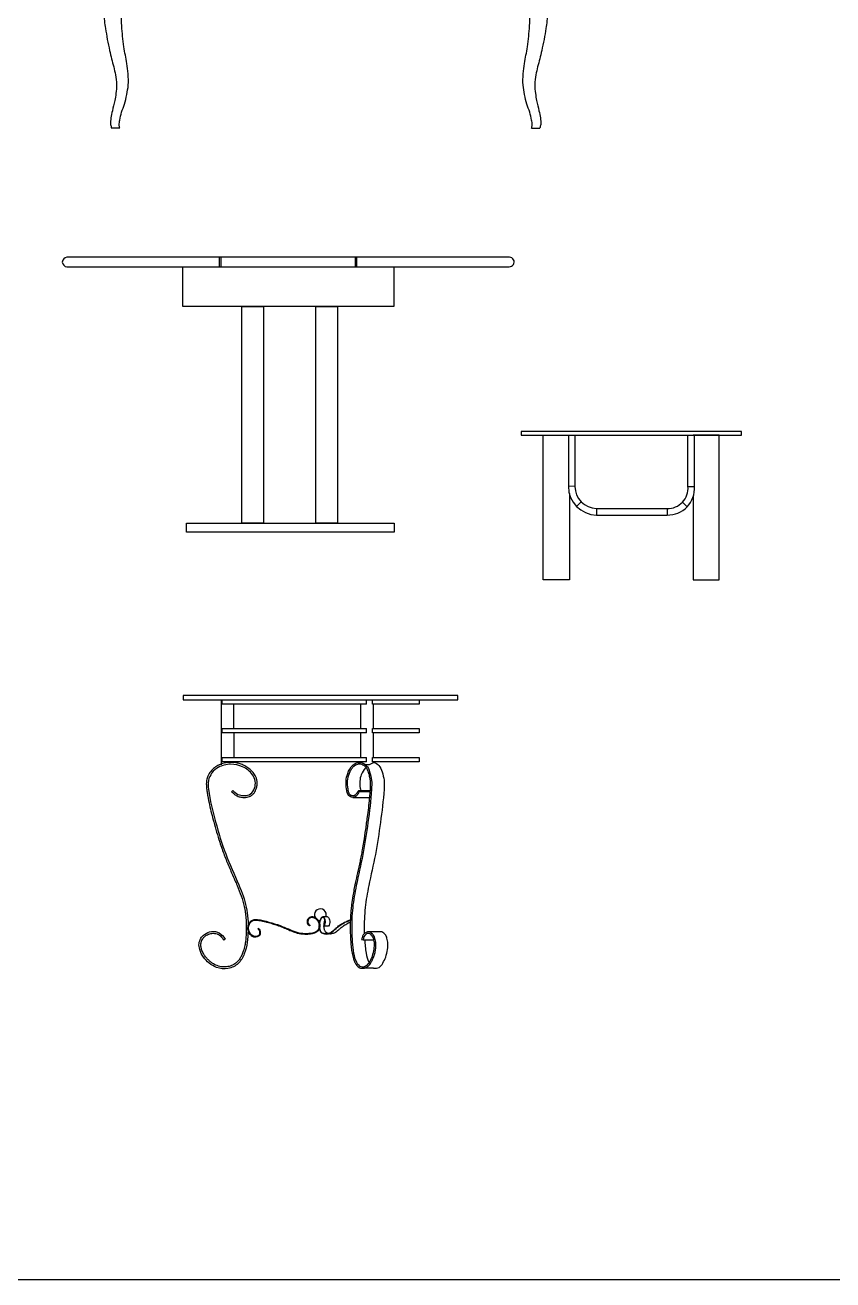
# Model space of a CAD drawing. Extents: x -42728 to 99010, y -18674 to 47645.
# Drawn here: x 82951 to 85186, y 31852 to 35324 of the extents above; entities that cross this region are included whole.
import ezdxf

# ---------------------------------------------------------------- set-up
doc = ezdxf.new("R2010")
doc.units = 0
doc.header["$LTSCALE"] = 100
doc.header["$MEASUREMENT"] = 0
doc.layers.get('0').update_dxf_attribs({"linetype": 'CONTINUOUS'})
doc.layers.add('PUB_TEXT', color=7, linetype='CONTINUOUS')

# ---------------------------------------------------------------- blocks, each defined once
blk = doc.blocks.new('ETA00025')
for p, q in [((105.9, 564.7), (105.9, 742.9)), ((140.3, 664.7), (140.3, 732.7)), ((492.1, 664.7), (492.1, 732.7)), ((507.9, 732.7), (507.9, 744.7)), ((524.3, 732.7), (524.3, 744.7)), ((527.1, 664.7), (527.1, 732.7)), ((507.9, 652.7), (507.9, 664.7)), ((524.3, 652.7), (524.3, 664.7)), ((140.3, 652.7), (140.3, 584.7)), ((491.9, 584.7), (491.9, 652.7)), ((527.1, 584.7), (527.1, 652.7)), ((491.9, 572.7), (491.9, 571)), ((507.9, 572.7), (507.9, 584.7)), ((524.3, 572.7), (524.3, 584.7)), ((527.1, 572.7), (527.1, 570.9)), ((137.3, 493.9), (133.9, 490.2)), ((485.5, 493.9), (517.3, 493.9)), ((485.5, 493.9), (487.5, 490.7)), ((487.5, 490.7), (517, 490.7)), ((469.3, 474.4), (515.7, 474.4)), ((400.1, 143.9), (388.1, 143.9)), ((351.3, 120.1), (350.3, 118.7)), ((390.1, 118.5), (389.8, 119.8)), ((402.3, 118.5), (390.1, 118.5)), ((116.7, 82.5), (112.7, 79.5)), ((406.3, 96.5), (394.3, 96.5)), ((494.1, 81.3), (498.1, 80.3)), ((498.1, 80.3), (528, 80.3)), ((550.6, 102.3), (512.6, 102.3)), ((526.7, 1.5), (495.9, 1.5))]:
    blk.add_line(p, q)
blk.add_lwpolyline([(0.7, 744.7), (760.7, 744.7), (760.7, 756.7), (0.7, 756.7)], close=True)
for points in [[(507.9, 732.7), (108.5, 732.7), (108.5, 744.7), (652.9, 744.7), (652.9, 732.7), (524.3, 732.7)], [(507.9, 652.7), (108.5, 652.7), (108.5, 664.7), (507.9, 664.7)], [(524.3, 664.7), (652.9, 664.7), (652.9, 652.7), (524.3, 652.7)], [(507.9, 572.7), (108.5, 572.7), (108.5, 584.7), (507.9, 584.7)], [(524.3, 584.7), (652.9, 584.7), (652.9, 572.7), (524.3, 572.7)]]:
    blk.add_lwpolyline(points)
for centre, radius, start, end in [((509.6, 594.9), 29.7, 259.1108, 306.1287), ((403.9, 112.8), 13.9, 203.2415, 276.4951)]:
    blk.add_arc(centre, radius, start, end)
blk.add_ellipse((379.9, 149.7), major_axis=(0, -16.2), ratio=1, start_param=1.204645, end_param=6.18365)
for points in [[(137.3, 493.9), (151.9, 482.9), (169.3, 479.5), (186.5, 483.9), (197.7, 499.9), (199.7, 519.1), (191.9, 537.3), (164.7, 559.1), (131.5, 566.3), (97.5, 557.5), (79.7, 542.1), (70.1, 520.9), (70.5, 497.1), (90.1, 406.5), (118.1, 318.1), (154.3, 232.3), (174.9, 170.5), (179.9, 106.1), (169.3, 41.5), (152.3, 14.7), (124.3, 1.1), (92.7, 4.1), (72.3, 15.9), (56.5, 32.7), (46.1, 53.7), (44.3, 70.5), (49.3, 84.5), (59.1, 95.3), (78.9, 103.1), (100.1, 99.7), (116.7, 82.5)], [(487.5, 490.7), (479.3, 478.3), (469.5, 474.5), (458.7, 479.7), (452.3, 498.1), (451.1, 519.7), (455.5, 540.3), (469.9, 563.7), (487.7, 571.3), (507.1, 562.9), (516.3, 545.1), (521.5, 522.1), (521.5, 496.5), (511.5, 405.1), (497.5, 316.3), (479.3, 230.5), (469.3, 169.7), (466.7, 106.3), (471.9, 43.3), (479.7, 18.5), (492.5, 6.1), (507.1, 8.9), (516.5, 19.7), (523.9, 35.5), (528.7, 55.1), (529.5, 69.9), (527.5, 81.9), (523.1, 91.1), (514.5, 98.1), (505.3, 95.3), (498.1, 80.3)], [(504.9, 556.7), (492.9, 537.3), (489.1, 519.1), (490.1, 499.9), (492.1, 493.9)], [(207.7, 112.7), (212.1, 106.9), (213.5, 100.1), (211.7, 93.1), (205.1, 88.5), (197.7, 87.7), (190.5, 90.9), (182.3, 100.9), (179.5, 113.5), (182.9, 126.1), (188.7, 132.9), (196.7, 136.5), (205.7, 136.5), (237.7, 129.5), (268.7, 119.7), (298.9, 107.1), (320.1, 99.9), (342.3, 98.1), (364.3, 101.7), (373.1, 107.3), (377.3, 116.1), (376.3, 125.9), (372.5, 133.1), (367.1, 138.3), (360.1, 141.5), (355.1, 142.1), (350.7, 140.7), (347.5, 137.7), (345.1, 131.5), (346.1, 125.1), (351.3, 120.1)], [(400.1, 143.9), (402.7, 142.1), (404.5, 138.7), (405.9, 131.7), (405.3, 124.3), (402.3, 118.5)], [(526.7, 1.5), (542.5, 4.1), (552.7, 15.9), (560.7, 32.7), (565.9, 53.7), (566.7, 70.5), (564.3, 84.5), (559.3, 95.3), (550.6, 102.3)]]:
    blk.add_spline(points, degree=3)
for points, knots in [([(133.9, 490.2), (134.4, 489.8), (134.8, 489.3), (136.2, 488.1), (137.2, 487.2), (140.1, 484.7), (142, 483.1), (145.2, 480.9), (146.2, 480.3), (148.1, 479.2), (148.9, 478.8), (151.4, 477.6), (153.1, 476.9), (156.5, 475.9), (158.3, 475.5), (161.9, 474.9), (163.6, 474.7), (166.6, 474.5), (167.7, 474.5), (169.8, 474.5), (170.8, 474.5), (172.7, 474.6), (173.7, 474.7), (176.6, 475), (178.6, 475.3), (182.5, 476.4), (184.4, 477), (187.2, 478.4), (188.2, 479), (190, 480.1), (190.8, 480.8), (192.4, 482), (193.1, 482.7), (195.6, 485.3), (197.1, 487.3), (199.7, 491.6), (200.8, 493.8), (202.3, 497.6), (202.8, 499.2), (203.8, 502.3), (204.1, 503.9), (205, 508.7), (205.3, 512), (205.1, 516.6), (205, 517.9), (204.6, 520.7), (204.3, 522.1), (203.6, 524.8), (203.2, 526.1), (201.8, 530.1), (200.6, 532.6), (198.2, 537), (197, 538.9), (194.4, 542.4), (193.1, 544.2), (188.7, 549), (185.5, 552), (178.6, 557.2), (175, 559.5), (167.8, 563.3), (164.3, 564.9), (157.1, 567.5), (153.4, 568.6), (145.1, 570.4), (140.4, 571), (128.3, 571.6), (120.9, 570.9), (108.9, 568), (104.2, 566.4), (95.2, 562.2), (91, 559.6), (83.3, 553.6), (79.7, 550.2), (73.5, 542.4), (70.9, 538.1), (68, 531.6), (67.2, 529.6), (66, 525.7), (65.5, 523.6), (64.8, 519.6), (64.6, 517.5), (64.2, 511.1), (64.4, 506.7), (65.1, 500.3), (65.3, 498.2), (65.8, 494.1), (66.1, 492.1), (67, 486), (67.6, 481.9), (69.7, 469.8), (71.3, 461.8), (76.5, 438), (80.6, 422.3), (87.4, 397.3), (90, 387.9), (95.5, 369.2), (98.4, 359.9), (103.5, 344.2), (105.6, 337.9), (109.8, 326), (111.8, 320.4), (116.1, 309.4), (118.3, 303.9), (125, 287.5), (129.7, 276.7), (137.4, 258.9), (140.5, 251.9), (145.6, 240.1), (147.6, 235.3), (153.6, 221), (157.4, 211.4), (164.2, 192), (167.1, 182.3), (170, 169.5), (170.6, 166.5), (171.7, 160.5), (172.2, 157.5), (173.4, 148.4), (174, 142.2), (174.7, 131.2), (174.9, 126.2), (175, 117.2), (175, 113.2), (174.9, 106.4), (174.8, 103.7), (174.7, 98.2), (174.5, 95.4), (174, 87.3), (173.6, 81.9), (172.3, 72.7), (171.7, 68.8), (169.8, 59.6), (168.5, 54.3), (166.1, 47.2), (165.4, 45.3), (163.2, 39.7), (161.6, 36.1), (157.8, 29.2), (155.7, 25.9), (151.8, 21.3), (150.3, 19.7), (147, 16.7), (145.3, 15.3), (139.5, 11.4), (135.1, 9.3), (128.3, 7.1), (126, 6.5), (118.8, 5.2), (113.7, 5), (103.7, 6), (98.8, 7.2), (89.4, 10.7), (85, 13.1), (78.2, 17.6), (75.8, 19.5), (71.2, 23.5), (69, 25.6), (64.7, 30.3), (62.6, 32.9), (59, 37.9), (57.6, 40.2), (55.2, 44.5), (54.2, 46.4), (52.6, 50.2), (52, 51.9), (50.9, 55.2), (50.5, 56.7), (49.8, 59.7), (49.5, 61.2), (49.2, 64.3), (49.1, 65.8), (49.2, 68.1), (49.2, 68.9), (49.5, 71), (49.7, 72.4), (50.4, 75), (50.9, 76.3), (52.2, 79.4), (53.2, 81.3), (55.7, 85.1), (57.3, 87), (60.4, 89.9), (61.7, 91), (64.5, 92.9), (65.9, 93.8), (69.5, 95.5), (71.5, 96.3), (75.5, 97.4), (77.4, 97.8), (81.9, 98.4), (84.6, 98.5), (89.8, 98), (92.3, 97.5), (95.3, 96.4), (96.1, 96.1), (97.6, 95.4), (98.3, 95), (99.7, 94.1), (100.3, 93.6), (102.5, 91.9), (104, 90.5), (106.8, 87.3), (108.2, 85.6), (110.6, 82.4), (111.6, 81), (112.7, 79.5)], [0, 0, 0, 0, 1.819156, 1.819156, 5.457468, 5.457468, 12.543558, 12.543558, 15.818567, 15.818567, 18.211529, 18.211529, 22.997454, 22.997454, 27.783379, 27.783379, 32.498644, 32.498644, 35.539373, 35.539373, 38.084989, 38.084989, 40.630605, 40.630605, 45.721837, 45.721837, 50.813069, 50.813069, 53.587376, 53.587376, 56.090177, 56.090177, 58.592978, 58.592978, 64.944679, 64.944679, 71.296379, 71.296379, 75.600793, 75.600793, 79.905207, 79.905207, 88.514035, 88.514035, 92.06411, 92.06411, 95.785299, 95.785299, 99.506487, 99.506487, 106.948864, 106.948864, 112.916066, 112.916066, 118.883269, 118.883269, 130.817673, 130.817673, 142.752077, 142.752077, 153.446292, 153.446292, 164.140506, 164.140506, 177.343289, 177.343289, 197.862255, 197.862255, 211.571958, 211.571958, 225.081535, 225.081535, 238.591112, 238.591112, 252.100689, 252.100689, 257.743039, 257.743039, 263.328872, 263.328872, 268.914706, 268.914706, 281.183743, 281.183743, 287.238881, 287.238881, 293.29402, 293.29402, 305.404298, 305.404298, 329.624853, 329.624853, 378.065963, 378.065963, 407.190567, 407.190567, 436.315171, 436.315171, 456.258996, 456.258996, 473.887545, 473.887545, 491.516095, 491.516095, 526.773194, 526.773194, 549.735173, 549.735173, 565.289342, 565.289342, 596.397679, 596.397679, 627.506017, 627.506017, 636.906754, 636.906754, 646.307491, 646.307491, 665.108966, 665.108966, 680.088371, 680.088371, 692.299329, 692.299329, 700.556787, 700.556787, 708.814245, 708.814245, 725.32916, 725.32916, 737.349276, 737.349276, 754.35028, 754.35028, 760.565049, 760.565049, 772.994586, 772.994586, 785.424123, 785.424123, 792.7977, 792.7977, 800.171276, 800.171276, 815.798478, 815.798478, 823.282299, 823.282299, 839.507955, 839.507955, 855.733612, 855.733612, 871.959268, 871.959268, 881.643705, 881.643705, 891.328142, 891.328142, 901.995095, 901.995095, 910.697938, 910.697938, 917.749068, 917.749068, 923.724157, 923.724157, 928.839459, 928.839459, 933.954761, 933.954761, 939.114457, 939.114457, 942.086814, 942.086814, 946.830277, 946.830277, 951.573741, 951.573741, 958.649786, 958.649786, 967.149401, 967.149401, 973.025575, 973.025575, 978.901749, 978.901749, 986.43124, 986.43124, 992.76607, 992.76607, 1001.47742, 1001.47742, 1010.188771, 1010.188771, 1013.186013, 1013.186013, 1016.307257, 1016.307257, 1019.428501, 1019.428501, 1026.344836, 1026.344836, 1033.26117, 1033.26117, 1038.382739, 1038.382739, 1038.382739, 1038.382739]), ([(485.5, 493.9), (485.3, 493.3), (485, 492.8), (482.5, 489.8), (482, 488.7), (480.8, 486.5), (480.1, 485.3), (478.6, 483.2), (477.7, 482.3), (476.1, 480.9), (475.3, 480.4), (473.6, 479.4), (472.7, 479.1), (471.4, 478.8), (470.9, 478.7), (470.2, 478.6), (469.9, 478.6), (469.2, 478.6), (468.9, 478.6), (468, 478.8), (467.3, 478.9), (466, 479.4), (465.3, 479.7), (464, 480.5), (463.4, 480.9), (462.5, 481.7), (462.1, 482.1), (461.1, 483.1), (460.6, 483.9), (459.5, 485.6), (459.1, 486.6), (458.3, 488.6), (458, 489.7), (457.3, 492.7), (456.9, 494.7), (456.6, 497.5), (456.5, 498.1), (456.3, 499.5), (456.2, 500.1), (456, 502.1), (455.8, 503.4), (455.4, 507.3), (455.2, 509.8), (455.1, 514.4), (455.1, 516.4), (455.2, 519.7), (455.3, 521), (455.6, 523.6), (455.8, 524.8), (456.5, 528.7), (457.1, 531.2), (458.2, 535.4), (458.7, 536.9), (459.9, 540.3), (460.5, 542.1), (462, 545.5), (462.8, 547.2), (465, 551.5), (466.6, 554), (469.5, 557.5), (470.6, 558.7), (472.8, 560.8), (473.9, 561.7), (476.1, 563.3), (477.3, 564), (480.2, 565.5), (481.9, 566.2), (484.6, 566.9), (485.5, 567), (487.3, 567.2), (488.1, 567.2), (489.8, 567.1), (490.6, 567.1), (493.4, 566.6), (495.4, 565.9), (499.2, 564.1), (501, 562.9), (503.1, 561.1), (503.6, 560.6), (505, 559.2), (505.9, 558.1), (507.4, 555.8), (508.1, 554.6), (510, 550.8), (511.1, 547.9), (512.4, 544), (512.7, 543.1), (513.3, 541.2), (513.5, 540.2), (514.4, 537.4), (514.9, 535.5), (516.2, 529.9), (516.9, 526.1), (517.6, 520.8), (517.7, 519.3), (517.9, 516.2), (517.9, 514.7), (518, 510), (517.9, 506.8), (517.7, 501.5), (517.6, 499.3), (517.2, 492.8), (516.9, 488.5), (516.2, 479.9), (515.8, 475.6), (514.6, 462.7), (513.7, 454.1), (511.7, 437.3), (510.6, 428.9), (508.7, 414.8), (507.9, 409), (506.3, 397.3), (505.5, 391.5), (503, 374.1), (501.3, 362.4), (498.3, 343.7), (497.1, 336.5), (494.8, 324), (493.8, 318.7), (491.8, 308.2), (490.7, 302.9), (487.4, 287), (485.1, 276.5), (480.6, 256.3), (478.5, 246.6), (474.1, 225.4), (471.7, 213.7), (468.4, 194), (467.1, 185.8), (465.5, 172.4), (464.9, 167.1), (464, 156.5), (463.6, 151.2), (462.8, 134), (462.5, 123.3), (462.6, 109.6), (462.6, 105.2), (462.8, 96.6), (463, 92.2), (463.6, 79.2), (464.2, 70.5), (465.4, 59.6), (465.7, 57.2), (466.3, 52.4), (466.7, 50), (467.3, 46), (467.6, 44.5), (468.3, 40.4), (468.8, 37.9), (469.9, 32.8), (470.6, 30.2), (472, 25.9), (472.6, 24.1), (474, 20.8), (474.7, 19.3), (475.9, 16.8), (476.5, 15.9), (477.7, 13.9), (478.3, 12.9), (480, 10.4), (481.2, 8.9), (484, 6.2), (485.5, 5), (487.9, 3.5), (488.7, 3.1), (490.1, 2.5), (490.8, 2.3), (492.8, 1.8), (494.3, 1.5), (497.2, 1.5), (498.6, 1.6), (501.5, 2.1), (502.9, 2.4), (505.5, 3.4), (506.8, 4), (508.8, 5.1), (509.6, 5.6), (511.1, 6.7), (511.9, 7.3), (514.1, 9.3), (515.5, 10.9), (517.9, 14.1), (518.9, 15.7), (520.4, 18.2), (520.9, 19.1), (521.9, 20.9), (522.4, 21.8), (523.8, 24.6), (524.7, 26.4), (527.1, 32), (528.5, 35.9), (530.8, 43.7), (531.7, 47.7), (532.7, 53.7), (533, 55.6), (533.4, 59.5), (533.6, 61.4), (533.7, 65.6), (533.7, 67.8), (533.5, 72.7), (533.2, 75.3), (532.3, 80.3), (531.7, 82.7), (530, 87.3), (528.9, 89.6), (527.2, 92.3), (526.9, 92.9), (525.8, 94.5), (525, 95.6), (523.1, 97.7), (522.1, 98.7), (520.1, 100.2), (519.2, 100.7), (517.6, 101.5), (517, 101.7), (516, 102), (515.7, 102.1), (514.5, 102.3), (513.7, 102.3), (512.2, 102.3), (511.5, 102.3), (509.4, 101.9), (508.1, 101.5), (505.7, 100.5), (504.6, 99.8), (502.9, 98.6), (502.2, 98.1), (501.1, 97), (500.5, 96.4), (499.1, 94.6), (498.3, 93.4), (497, 90.8), (496.5, 89.5), (495.6, 86.9), (495.2, 85.6), (494.6, 83.3), (494.4, 82.3), (494.1, 81.3)], [0, 0, 0, 0, 1.78459, 1.78459, 5.353769, 5.353769, 10.013551, 10.013551, 14.673333, 14.673333, 18.378868, 18.378868, 22.084403, 22.084403, 24.037496, 24.037496, 25.447858, 25.447858, 26.85822, 26.85822, 29.678943, 29.678943, 32.499667, 32.499667, 35.401021, 35.401021, 37.279245, 37.279245, 41.113321, 41.113321, 44.947398, 44.947398, 48.781474, 48.781474, 55.04305, 55.04305, 57.021647, 57.021647, 59.000243, 59.000243, 62.957435, 62.957435, 70.87182, 70.87182, 77.458869, 77.458869, 81.580949, 81.580949, 85.703028, 85.703028, 93.947187, 93.947187, 99.047209, 99.047209, 104.906031, 104.906031, 110.764853, 110.764853, 120.282529, 120.282529, 125.791161, 125.791161, 130.325364, 130.325364, 134.859567, 134.859567, 141.359814, 141.359814, 144.707159, 144.707159, 147.714606, 147.714606, 150.722054, 150.722054, 157.867644, 157.867644, 165.013233, 165.013233, 167.38851, 167.38851, 172.139064, 172.139064, 176.889617, 176.889617, 186.347844, 186.347844, 189.355972, 189.355972, 192.364101, 192.364101, 198.380359, 198.380359, 210.412874, 210.412874, 215.265924, 215.265924, 220.118973, 220.118973, 229.825072, 229.825072, 236.321456, 236.321456, 249.314224, 249.314224, 262.306991, 262.306991, 288.292527, 288.292527, 313.541494, 313.541494, 331.197761, 331.197761, 348.854027, 348.854027, 384.16656, 384.16656, 406.024292, 406.024292, 422.269318, 422.269318, 438.514344, 438.514344, 471.004396, 471.004396, 500.579079, 500.579079, 535.906116, 535.906116, 560.346849, 560.346849, 576.204116, 576.204116, 592.061383, 592.061383, 623.775918, 623.775918, 636.628125, 636.628125, 649.480332, 649.480332, 675.184746, 675.184746, 682.210895, 682.210895, 689.567388, 689.567388, 694.22617, 694.22617, 701.845348, 701.845348, 709.464526, 709.464526, 714.807957, 714.807957, 719.257426, 719.257426, 722.219646, 722.219646, 725.181866, 725.181866, 729.947876, 729.947876, 734.713886, 734.713886, 736.844629, 736.844629, 738.345919, 738.345919, 741.781205, 741.781205, 745.21649, 745.21649, 748.651775, 748.651775, 751.958252, 751.958252, 754.260334, 754.260334, 756.562416, 756.562416, 761.911669, 761.911669, 767.260922, 767.260922, 770.196684, 770.196684, 773.132446, 773.132446, 779.00397, 779.00397, 790.747018, 790.747018, 802.490067, 802.490067, 808.105235, 808.105235, 813.720403, 813.720403, 820.01445, 820.01445, 827.251214, 827.251214, 833.985383, 833.985383, 840.719553, 840.719553, 842.385276, 842.385276, 845.716723, 845.716723, 849.048169, 849.048169, 851.358769, 851.358769, 852.676203, 852.676203, 853.46387, 853.46387, 855.039205, 855.039205, 856.61454, 856.61454, 859.486055, 859.486055, 862.357569, 862.357569, 864.209902, 864.209902, 866.062235, 866.062235, 869.643278, 869.643278, 873.224321, 873.224321, 876.805364, 876.805364, 879.725225, 879.725225, 879.725225, 879.725225]), ([(527.1, 570.9), (532.6, 569.8), (544.4, 563.3), (551.7, 544), (557.4, 521.6), (555.3, 474.2), (546.4, 405.8), (533.6, 316.7), (515, 239.2), (502.3, 169.2), (500.9, 124.6), (501.4, 100.4), (501.5, 97.4)], [151.116856, 151.116856, 151.116856, 151.116856, 167.513794, 187.55076, 211.13126, 236.73126, 328.676679, 418.573508, 506.282573, 567.899454, 631.352744, 640.204569, 640.204569, 640.204569, 640.204569]), ([(206.5, 111.5), (206.8, 111.2), (207.1, 110.9), (207.9, 110), (208.5, 109.3), (209.5, 108.1), (209.9, 107.4), (210.5, 106.4), (210.7, 106), (211, 105.1), (211.2, 104.7), (211.6, 103.3), (211.7, 102.4), (211.8, 100.5), (211.8, 99.7), (211.7, 98), (211.6, 97.1), (211.2, 95.7), (210.9, 95.1), (210.4, 94.2), (210.2, 93.9), (209.7, 93.3), (209.4, 93), (208.3, 91.9), (207.2, 91.2), (205.4, 90.4), (204.6, 90.1), (203.2, 89.7), (202.5, 89.5), (200.8, 89.3), (199.8, 89.2), (198.3, 89.3), (197.7, 89.4), (196.5, 89.7), (196, 89.9), (193.7, 90.8), (192.1, 91.8), (189.2, 94.1), (187.9, 95.5), (185.1, 99.1), (183.8, 101.6), (181.9, 106.7), (181.4, 109.3), (181.2, 113.5), (181.3, 115.1), (181.7, 118.1), (182, 119.5), (183.1, 122.8), (183.9, 124.5), (185.9, 127.7), (187.1, 129.1), (189.2, 131.1), (190.1, 131.8), (191.9, 133), (192.8, 133.5), (194.9, 134.3), (196, 134.6), (198.2, 135), (199.4, 135.1), (201.7, 135.1), (202.9, 135.1), (205, 134.9), (205.9, 134.8), (207.6, 134.5), (208.5, 134.4), (211.1, 134), (212.8, 133.8), (218, 132.8), (221.4, 132), (227.6, 130.5), (230.5, 129.7), (235.6, 128.3), (237.9, 127.7), (242.5, 126.4), (244.8, 125.7), (251.6, 123.7), (256.2, 122.3), (263.2, 119.9), (265.8, 119), (273.9, 115.9), (279.4, 113.6), (288.5, 109.7), (292.2, 108.1), (297.9, 105.7), (300, 104.8), (304.3, 103.1), (306.4, 102.2), (311, 100.6), (313.5, 99.8), (317.7, 98.7), (319.4, 98.3), (322.8, 97.6), (324.5, 97.3), (329.7, 96.7), (333.2, 96.5), (338.5, 96.3), (340.3, 96.3), (345.7, 96.4), (349.3, 96.6), (356.4, 97.6), (360, 98.3), (364.5, 99.9), (365.5, 100.3), (367.5, 101.2), (368.5, 101.7), (370.5, 102.9), (371.5, 103.5), (373.1, 104.8), (373.7, 105.4), (375.4, 107.2), (376.3, 108.5), (377.8, 111.3), (378.3, 112.8), (379, 115.3), (379.1, 116.4), (379.3, 118.4), (379.3, 119.4), (379.1, 122), (378.8, 123.5), (377.9, 126.7), (377.3, 128.3), (375.7, 131.5), (374.8, 133), (372.7, 135.7), (371.5, 136.9), (369.4, 138.8), (368.4, 139.5), (366.4, 140.8), (365.4, 141.3), (363.5, 142.2), (362.6, 142.5), (361.1, 143), (360.4, 143.2), (359.1, 143.5), (358.4, 143.6), (356.8, 143.8), (356, 143.9), (353.4, 143.7), (351.8, 143.2), (349.8, 142.1), (349.3, 141.8), (348.4, 141.2), (348, 140.8), (347, 139.8), (346.5, 139.1), (345.5, 137.7), (345, 137), (344, 134.6), (343.5, 132.9), (343.3, 129.9), (343.3, 128.6), (343.7, 126.7), (343.9, 126.1), (344.3, 125), (344.4, 124.6), (344.9, 123.8), (345.1, 123.4), (346.1, 122.1), (347, 121.3), (348.7, 119.9), (349.5, 119.3), (350.3, 118.7)], [0, 0, 0, 0, 1.28158, 1.28158, 3.84474, 3.84474, 6.484399, 6.484399, 8.073308, 8.073308, 9.662217, 9.662217, 12.840036, 12.840036, 15.590301, 15.590301, 18.340566, 18.340566, 20.648639, 20.648639, 22.175396, 22.175396, 23.702152, 23.702152, 27.821849, 27.821849, 30.208711, 30.208711, 32.595574, 32.595574, 35.887204, 35.887204, 37.964013, 37.964013, 40.040821, 40.040821, 46.022938, 46.022938, 52.005056, 52.005056, 60.571837, 60.571837, 69.138618, 69.138618, 73.940497, 73.940497, 78.742376, 78.742376, 84.729917, 84.729917, 90.717459, 90.717459, 94.224583, 94.224583, 97.731706, 97.731706, 101.49516, 101.49516, 105.258614, 105.258614, 109.022068, 109.022068, 111.665241, 111.665241, 114.308414, 114.308414, 119.59476, 119.59476, 130.167452, 130.167452, 139.041926, 139.041926, 146.205407, 146.205407, 153.368888, 153.368888, 167.695849, 167.695849, 175.840187, 175.840187, 193.953593, 193.953593, 205.748151, 205.748151, 212.545128, 212.545128, 219.342106, 219.342106, 226.98694, 226.98694, 232.129214, 232.129214, 237.271489, 237.271489, 247.556038, 247.556038, 252.815955, 252.815955, 263.335789, 263.335789, 273.855623, 273.855623, 276.967638, 276.967638, 280.079652, 280.079652, 283.310469, 283.310469, 285.638148, 285.638148, 289.90846, 289.90846, 294.178772, 294.178772, 296.948002, 296.948002, 299.717233, 299.717233, 303.950136, 303.950136, 308.90624, 308.90624, 313.862343, 313.862343, 318.46116, 318.46116, 321.767036, 321.767036, 325.072912, 325.072912, 327.638107, 327.638107, 329.535322, 329.535322, 331.432537, 331.432537, 333.702685, 333.702685, 337.96002, 337.96002, 339.367156, 339.367156, 340.774293, 340.774293, 343.056801, 343.056801, 345.33931, 345.33931, 349.904326, 349.904326, 353.191063, 353.191063, 354.805865, 354.805865, 355.963211, 355.963211, 357.120557, 357.120557, 360.263651, 360.263651, 363.111181, 363.111181, 363.111181, 363.111181]), ([(390.1, 118.5), (391.3, 120.4), (393.8, 124.4), (394, 131.6), (392.9, 137.8), (390.9, 141.9), (388.2, 144.4), (384.2, 143.3), (381.1, 139.4), (378.5, 134.5), (377.3, 130.7), (376.9, 129)], [0, 0, 0, 0, 6.529931, 13.954216, 21.092843, 24.93992, 27.93992, 30.999331, 36.0905, 42.443452, 47.792275, 47.792275, 47.792275, 47.792275]), ([(389.8, 119.8), (389.8, 119.9), (389.9, 120), (390.4, 120.7), (390.8, 121.4), (391.5, 122.8), (391.8, 123.5), (392.2, 124.7), (392.3, 125.1), (392.6, 126.1), (392.6, 126.6), (392.8, 128.1), (392.8, 129.1), (392.8, 130.9), (392.7, 131.7), (392.6, 133.3), (392.5, 134), (392.2, 135.6), (392, 136.4), (391.6, 137.9), (391.4, 138.5), (390.9, 139.7), (390.6, 140.2), (390.1, 141), (389.9, 141.2), (389.5, 141.8), (389.1, 142.2), (388.6, 142.6), (388.4, 142.8), (388.1, 142.9), (388, 142.9), (387.8, 142.9), (387.7, 143), (387.2, 143), (386.9, 142.9), (386.1, 142.7), (385.7, 142.5), (385, 142), (384.6, 141.8), (383.6, 140.9), (383, 140), (381.8, 138.3), (381.2, 137.3), (380.2, 135.5), (379.8, 134.5), (379, 132.6), (378.7, 131.6), (378.2, 130), (378, 129.3), (377.8, 128.2), (377.7, 127.7), (377.7, 127.2)], [0.952545, 0.952545, 0.952545, 0.952545, 1.205529, 1.205529, 3.616587, 3.616587, 6.102351, 6.102351, 7.683262, 7.683262, 9.264172, 9.264172, 12.425992, 12.425992, 14.831385, 14.831385, 17.236778, 17.236778, 19.850206, 19.850206, 21.920867, 21.920867, 23.991528, 23.991528, 24.944936, 24.944936, 26.445636, 26.445636, 27.513831, 27.513831, 27.998891, 27.998891, 28.483951, 28.483951, 29.912666, 29.912666, 31.34138, 31.34138, 32.770095, 32.770095, 36.082683, 36.082683, 39.395271, 39.395271, 42.599489, 42.599489, 45.803708, 45.803708, 47.920815, 47.920815, 49.453308, 49.453308, 49.453308, 49.453308]), ([(376.5, 125.4), (376.4, 123.9), (376.2, 120.7), (375.6, 116.9), (376.3, 114.3), (376.5, 113.3), (376.5, 113)], [51.385806, 51.385806, 51.385806, 51.385806, 55.923941, 60.927939, 62.967547, 63.898632, 63.898632, 63.898632, 63.898632]), ([(377.3, 122.3), (377.2, 121.9), (377.2, 121.4), (377.1, 120.5), (377, 119.9), (376.9, 118.9), (376.9, 118.4), (376.8, 117.4), (376.8, 116.9), (376.9, 116.2), (376.9, 115.9), (377, 115.4), (377.1, 115.2), (377.1, 115)], [54.474783, 54.474783, 54.474783, 54.474783, 55.733722, 55.733722, 57.320583, 57.320583, 58.907445, 58.907445, 60.381623, 60.381623, 61.349349, 61.349349, 62.082514, 62.082514, 62.082514, 62.082514]), ([(377.1, 110.1), (377.4, 108.7), (378.4, 104.9), (383.5, 98.3), (394.1, 95.8), (406.5, 97.2), (418.3, 106.7), (430.6, 118.3), (446.3, 128.2), (457.4, 132.6), (462.7, 134.7)], [66.845531, 66.845531, 66.845531, 66.845531, 71.019876, 78.580299, 90.535215, 101.848923, 114.828908, 134.547934, 152.970746, 170.171909, 170.171909, 170.171909, 170.171909]), ([(377.8, 111.6), (378, 110.9), (378.1, 110.3), (378.4, 108.8), (378.7, 108), (379.2, 106.6), (379.4, 106), (380, 104.9), (380.4, 104.3), (381.5, 102.8), (382.4, 101.8), (384.3, 100.3), (385.4, 99.7), (387.6, 98.7), (388.8, 98.3), (391.3, 97.8), (392.5, 97.6), (395, 97.4), (396.3, 97.4), (398.7, 97.5), (399.9, 97.7), (402.2, 98.1), (403.3, 98.4), (405.3, 99.1), (406.3, 99.5), (408.1, 100.4), (409, 101), (411.3, 102.5), (412.7, 103.6), (415.1, 105.5), (416, 106.3), (417.9, 108), (418.9, 108.8), (421.7, 111.3), (423.6, 113), (427.1, 116), (428.7, 117.4), (433.9, 121.3), (437.5, 123.8), (443.2, 127.1), (445.1, 128.1), (449, 130), (451, 131), (456.1, 133.2), (459.2, 134.4), (462.4, 135.6)], [65.500583, 65.500583, 65.500583, 65.500583, 67.508517, 67.508517, 70.187811, 70.187811, 72.224347, 72.224347, 74.260882, 74.260882, 78.333952, 78.333952, 82.237207, 82.237207, 86.140462, 86.140462, 89.945104, 89.945104, 93.632877, 93.632877, 97.320651, 97.320651, 100.922873, 100.922873, 104.208177, 104.208177, 107.493481, 107.493481, 112.75081, 112.75081, 116.504509, 116.504509, 120.258208, 120.258208, 127.765606, 127.765606, 134.207736, 134.207736, 147.091997, 147.091997, 153.602487, 153.602487, 160.112977, 160.112977, 170.171909, 170.171909, 170.171909, 170.171909]), ([(392.3, 135.1), (392, 134.6), (391.8, 134.1), (391.2, 132.6), (390.9, 131.6), (390.4, 130), (390.2, 129.3), (389.8, 127.3), (389.7, 125.9), (389.6, 123.8), (389.5, 123.1), (389.4, 121.9), (389.4, 121.5), (389.3, 120.5), (389.2, 119.9), (389.1, 118.9), (389.1, 118.4), (389, 117.4), (389, 116.9), (389.1, 116.2), (389.1, 115.9), (389.2, 115.4), (389.3, 115.1), (389.5, 114.3), (389.6, 113.9), (389.7, 113), (389.8, 112.6), (390.1, 111.3), (390.3, 110.5), (390.6, 108.8), (390.9, 108.1), (391.1, 107.3)], [40.866995, 40.866995, 40.866995, 40.866995, 42.599489, 42.599489, 45.803708, 45.803708, 47.920815, 47.920815, 52.327738, 52.327738, 54.352018, 54.352018, 55.733722, 55.733722, 57.320583, 57.320583, 58.907445, 58.907445, 60.381623, 60.381623, 61.349349, 61.349349, 62.317075, 62.317075, 63.614935, 63.614935, 64.912796, 64.912796, 67.508517, 67.508517, 70.103577, 70.103577, 70.103577, 70.103577]), ([(406.3, 96.5), (407.1, 96.7), (415.8, 98.5), (417.5, 99.1), (418.5, 99.5), (420.3, 100.4), (421.2, 101), (423.5, 102.5), (424.9, 103.6), (427.3, 105.5), (428.2, 106.3), (430.1, 108), (431.1, 108.8), (433.9, 111.3), (435.8, 113), (439.3, 115.7), (440.9, 117.1), (445.9, 120.7), (449.7, 122.5), (455.4, 125.8), (457.3, 126.9), (460.4, 128.4), (461.6, 128.9), (462.7, 129.5)], [98.512806, 98.512806, 98.512806, 98.512806, 100.922873, 100.922873, 104.208177, 104.208177, 107.493481, 107.493481, 112.75081, 112.75081, 116.504509, 116.504509, 120.258208, 120.258208, 127.765606, 127.765606, 134.207736, 134.207736, 147.091997, 147.091997, 153.602487, 153.602487, 157.416001, 157.416001, 157.416001, 157.416001]), ([(502.3, 80.3), (503.1, 67.8), (505.3, 46.8), (510, 26.1), (514.8, 17.7), (515, 17.3)], [657.234974, 657.234974, 657.234974, 657.234974, 694.566983, 720.564675, 721.894431, 721.894431, 721.894431, 721.894431])]:
    blk.add_open_spline(points, degree=3, knots=knots)
blk = doc.blocks.new('ETA00018')
for p, q in [((36.4, 455.3), (36.4, 402.3)), ((1200.4, 402.3), (1200.4, 455.3)), ((18.4, 445.1), (1218.4, 445.1)), ((48.8, 0.5), (26, 0.5)), ((1188, 0.5), (1210.8, 0.5))]:
    blk.add_line(p, q)
for points in [[(1218.4, 401.3), (1218.4, 445.1, 0.429849), (1206.8, 456.1), (30, 456.1, 0.398749), (18.4, 445.1), (18.4, 401.3)], [(52, 337.5), (80, 336.1, -0.400219), (265.6, 371.1, -0.371303), (382.7, 380.3, 0.177775), (460.8, 349.1, -0.104255), (618.4, 342.5, -0.756363)], [(1184.8, 337.5), (1156.8, 336.1, 0.400219), (971.2, 371.1, 0.371303), (854.1, 380.3, -0.177775), (776, 349.1, 0.106882), (618.4, 342.5, 0.765963)]]:
    blk.add_lwpolyline(points, format="xyb")
for points in [[(18.4, 401.3), (9.6, 385.5), (2, 359.7), (3.6, 318.7), (9, 276.7), (14.2, 246.5), (20.6, 215.3), (31.8, 170.5), (36.8, 148.5), (39.6, 121.5), (38, 96.7), (34.6, 77.1), (28.2, 48.9), (24.2, 28.9), (23.4, 11.3), (26, 0.5)], [(48.8, 0.5), (47.1, 9.7), (48.6, 23.1), (53.6, 44.7), (62, 67.3), (67.8, 93.5), (72.2, 120.1), (71.6, 150.9), (68, 179.9), (60.2, 225.7), (56.6, 255.1), (54.2, 283.5), (51.6, 320.3), (52.4, 354.7), (58.6, 371.5), (36.7, 402.2), (18.4, 401.3)], [(1188, 0.5), (1189.7, 9.7), (1188.2, 23.1), (1183.2, 44.7), (1174.8, 67.3), (1169, 93.5), (1164.6, 120.1), (1165.2, 150.9), (1168.8, 179.9), (1176.6, 225.7), (1180.2, 255.1), (1182.6, 283.5), (1185.2, 320.3), (1184.4, 354.7), (1178.2, 371.5), (1200.2, 402.2), (1218.4, 401.3)], [(1218.4, 401.3), (1227.2, 385.5), (1234.8, 359.7), (1233.2, 318.7), (1227.8, 276.7), (1222.6, 246.5), (1216.2, 215.3), (1205, 170.5), (1200, 148.5), (1197.2, 121.5), (1198.8, 96.7), (1202.2, 77.1), (1208.6, 48.9), (1212.6, 28.9), (1213.4, 11.3), (1210.8, 0.5)]]:
    blk.add_spline(points, degree=3)
blk = doc.blocks.new('ETA00019')
for p, q in [((435.9, 761.5), (435.9, 735.5)), ((440.1, 761.5), (440.1, 735.5)), ((811.7, 761.5), (811.7, 735.5)), ((816.1, 735.5), (816.1, 761.5))]:
    blk.add_line(p, q)
blk.add_lwpolyline([(14.5, 761.5, 1), (14.5, 735.5), (1237.9, 735.5, 1.037971), (1238.9, 761.5)], format="xyb", close=True)
for points in [[(334.9, 735.5), (919.1, 735.5), (919.1, 625.1), (334.9, 625.1)], [(497.9, 625.1), (558.3, 625.1), (558.3, 25.5), (497.9, 25.5)], [(703.3, 625.1), (763.3, 625.1), (763.3, 25.5), (703.3, 25.5)], [(345.5, 25.5), (919.9, 25.5), (919.9, 0.5), (345.5, 0.5)]]:
    blk.add_lwpolyline(points, close=True)
blk = doc.blocks.new('ETA00027')
for p, q in [((149.7, 259.1), (131.7, 259.2)), ((462.5, 258.7), (480.6, 258.7)), ((167.1, 216.3), (154.3, 203.6)), ((447.3, 215.5), (460.1, 202.5)), ((209.5, 197.7), (209.3, 179.7)), ((404.9, 197.7), (404.8, 179.7))]:
    blk.add_line(p, q)
blk.add_lwpolyline([(0.7, 400.5), (610.5, 400.5), (610.5, 410.5), (0.7, 410.5)], close=True)
for points in [[(134.3, 239), (134.3, 0.5), (62.3, 0.5), (62.3, 400.5), (134.3, 400.5)], [(476.9, 230.9), (476.9, 0.5), (548.9, 0.5), (548.9, 400.5), (476.9, 400.5)]]:
    blk.add_lwpolyline(points)
for points in [[(131.7, 398.3), (131.7, 259.2, 0.407536), (209.3, 179.7), (404.8, 179.7, 0.441405), (480.6, 258.7), (480.5, 399.3)], [(149.7, 398.3), (149.7, 259.1, 0.406623), (209.5, 197.7), (404.9, 197.7, 0.443426), (462.5, 258.7), (462.5, 399.3)]]:
    blk.add_lwpolyline(points, format="xyb")
blk = doc.blocks.new('A$C4C541318')
at = {"layer": 'PUB_TEXT', "color": 3}
for name, p in [('ETA00018', (9500.8, 2457.2)), ('ETA00019', (9388.9, 1339.1)), ('ETA00027', (10659.2, 1207.7)), ('ETA00025', (9724.6, 131.6))]:
    blk.add_blockref(name, p, dxfattribs=at)

msp = doc.modelspace()

# ---------------------------------------------------------------- linework, layer by layer
msp.add_line((88141.13607, 31851.65834), (73264.71559, 31851.65834))

# ---------------------------------------------------------------- block references
msp.add_blockref('A$C4C541318', (73663.55097, 32580.75773))

doc.saveas('drawing.dxf')
